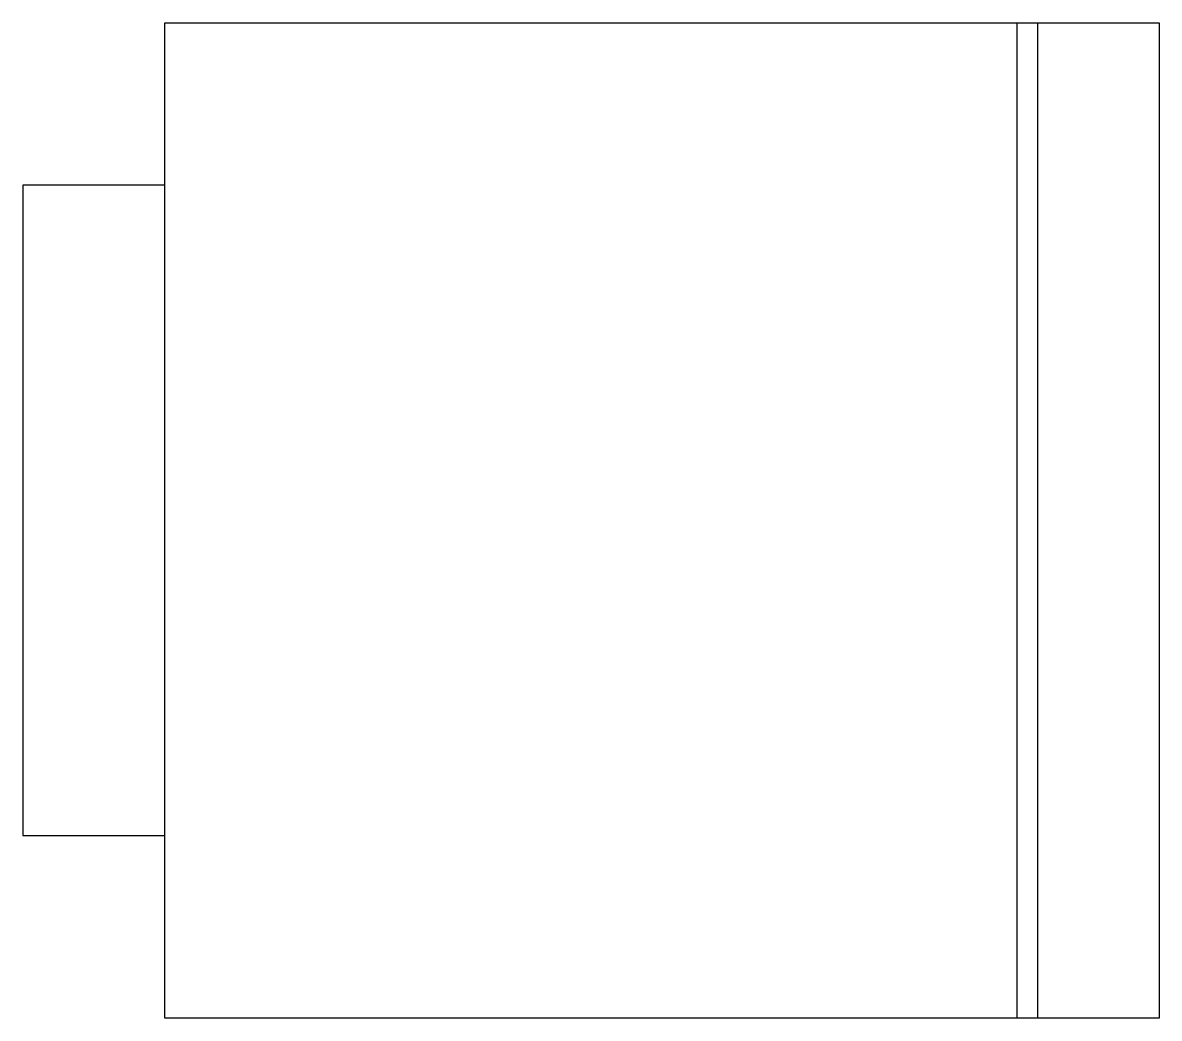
# Model space of a CAD drawing. Header units: metres. Extents: x -0.094 to 0.785, y 0 to 0.769.
import ezdxf

# ---------------------------------------------------------------- set-up
doc = ezdxf.new("R2010")
doc.units = ezdxf.units.M

msp = doc.modelspace()

# ---------------------------------------------------------------- linework, layer by layer
msp.add_lwpolyline([(0.01569, 0.76949), (0.7847, 0.76949), (0.7847, 0), (0.01569, 0)], close=True)
for points in [[(0.69054, 0.76949), (0.69054, 0), (0.67484, 0), (0.67484, 0.76949)], [(0.01569, 0.64386), (-0.09416, 0.64386), (-0.09416, 0.14133), (0.01569, 0.14133)]]:
    msp.add_lwpolyline(points)

doc.saveas('drawing.dxf')
